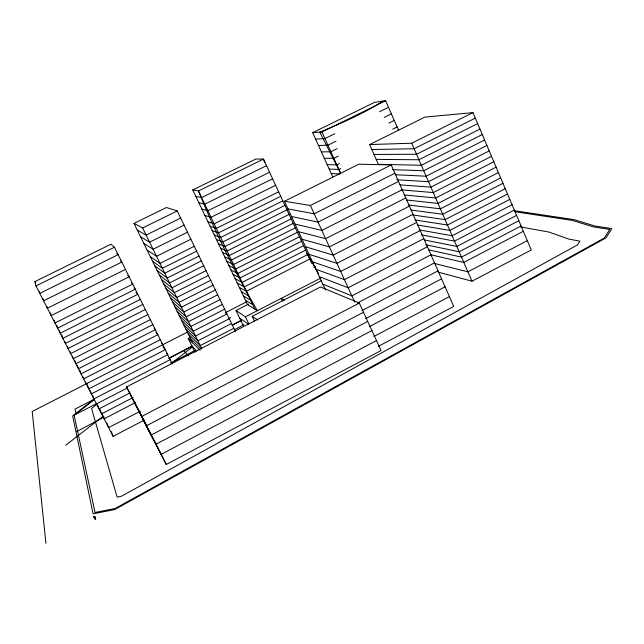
<?xml version="1.0" encoding="UTF-8"?>
<svg xmlns="http://www.w3.org/2000/svg" width="644" height="644" viewBox="0 0 644 644"><rect width="100%" height="100%" fill="white"/><g stroke="black" fill="none" stroke-linecap="round" stroke-linejoin="round"><path stroke-width="0.97" d="M95.32 518.356C96.544 520.449 94.821 517.736 95.352 519.603M95.28 519.378L93.831 516.238L95.038 516.778L94.539 517.47M94.443 516.577L94.04 516.802M94.877 516.842L94.531 517.414M94.596 516.601L94.708 517.293M94.757 517.43L95.393 518.179L94.829 518.589M94.934 517.486L94.394 518.009M96.85 404.279L91.577 408.441L117.119 497.104L121.458 496.21L577.443 244.929L579.97 241.162L568.797 239.101L548.946 232.057L520.368 226.881M94.483 398.894L72.667 415.935L93.09 513.815L114.608 509.597L606.028 237.821L611.8 228.58L595.016 226.02L573.981 219.612L514.145 210.677M94.41 399.513L74.173 415.34L95.038 512.463L115.163 508.502L604.289 238.079L609.731 229.393L593.325 226.865L572.371 220.409L514.757 211.699M65.744 445.246L103 416.346M171.972 362.854L192.58 346.866M229.047 318.579L230.633 317.347M383.059 101.092C363.232 113.803 341.521 123.205 319.778 132.117L340.692 173.308M166.289 464.469L381.063 350.537L359.312 303.066L320.519 286.966L126.514 386.915L166.289 464.469L126.514 386.915M76.781 431.512L104.183 417.038M376.49 340.563L161.169 454.358L143.684 420.846M378.35 346.343L453.754 306.415L391.214 164.936L358.805 164.204L284.455 201.274L325.51 289.921M371.902 330.549L156.033 444.207L139.096 411.782M438.202 272.146L472.004 281.203L531.268 249.977L472.97 112.62L424.959 117.095L369.616 144.562L378.39 164.325L421.337 165.258L482.284 134.556M373.842 336.514L449.431 296.626M170.926 363.031L194.979 350.417M234.183 329.857L243.987 324.713M367.716 321.42L151.348 434.941L134.918 403.514M527.307 240.639L467.914 271.832L434.354 263.436M369.286 326.661L445.093 286.813M169.058 358.048L192.178 345.957M232.178 325.019L241.073 320.366M169.034 358.442L192.202 346.319M232.299 325.325L241.21 320.656M521.085 225.988L461.482 257.117L428.59 249.832M361.936 310.617L438.041 270.85M363.522 312.26L146.647 425.652L130.724 395.223M523.331 231.277L463.801 262.43L430.772 254.766M365.615 318.643L441.567 278.844M516.585 215.378L456.821 246.459L424.501 239.987M140.376 411.21L108.627 427.592L106.904 423.052M357.356 303.018L434.499 262.841M141.93 416.33L359.312 303.066M518.839 220.691L459.156 251.788L425.7 244.736M172.27 363.788L114.463 247.256L110.865 244.245L34.929 281.589L35.951 285.928L113.119 436.35L144.28 420.089M512.061 204.728L452.144 235.76L419.131 229.876M135.377 402.605L104.119 418.809L101.865 412.796M514.323 210.057L454.487 241.114L421.329 234.843M430.949 254.807L351.874 295.862L322.837 284.157M507.528 194.037L447.459 225.022L415.01 219.966M423.808 238.674L344.419 279.641L315.938 269.264M129.999 392.88L99.023 408.876L97.663 405.197M509.798 199.39L449.802 230.399L417.207 224.949M133.219 397.485L101.575 413.851L99.828 409.157M427.383 246.749L348.154 287.763L319.392 276.719M502.972 183.315L442.75 214.251L410.872 210.016M231.534 323.521L197.901 340.805L185.979 329.358M248.463 304.129L236.01 310.505L245.42 316.8L320.277 278.345M254.573 321.356L252.174 316.341L321.726 280.575M420.234 230.568L340.684 271.486L312.477 261.786M94.66 399.006L74.978 409.133L76.33 414.068L97.155 403.329M233.828 328.279L200.236 345.57L188.177 333.842M505.25 188.684L445.101 219.636L412.804 214.975M96.463 403.893L127.48 387.905M498.408 172.552L438.025 203.432L406.436 199.978M187.766 331.926L32.2 411.5L45.925 543.286M225.32 312.718L246.773 301.746M313.829 267.445L315.616 266.536M500.694 177.937L440.383 208.841L408.658 205.001M194.971 352.196L188.225 338.454L189.988 337.553M416.636 222.446L336.933 263.316L309.007 254.291M229.232 318.756L195.559 336.023L183.773 324.866M409.423 206.128L329.398 246.902L302.036 239.238M309.764 258.993L246.338 291.321L239.302 287.377M222.317 304.403L188.515 321.638L177.14 311.35M496.113 167.15L435.65 198.006L404.215 194.955M160.316 339.702L83.623 378.857L82.979 377.022M224.627 309.192L190.865 326.444L179.354 315.866M413.037 214.299L333.173 255.121L305.53 246.773M303.598 245.678L239.962 277.95L233.088 274.384M152.853 324.648L75.855 363.723L74.696 360.302M405.801 197.941L325.614 238.666L298.542 231.687M217.68 294.799L183.806 312.01L172.705 302.31M305.65 250.122L242.088 282.418L235.165 278.723M491.517 156.323L430.9 187.13L400.045 184.884M307.711 254.557L244.213 286.878L237.233 283.054M219.998 299.605L186.164 316.832L174.927 306.834M493.819 161.741L433.275 192.572L401.276 189.851M210.701 280.325L176.698 297.504L166.023 288.681M299.468 236.767L235.688 268.999L228.934 265.69M147.854 314.562L70.663 353.596L70.043 351.729M486.912 145.455L426.127 176.215L395.569 174.757M213.035 285.155L179.072 302.35L168.253 293.229M402.17 189.722L321.823 230.399L295.033 224.112M301.529 241.226L237.829 273.483L231.019 270.037M150.358 319.609L73.263 358.668L72.426 356.156M489.215 150.897L428.518 181.68L396.817 179.773M215.362 289.977L181.439 307.18L170.483 297.769M206.032 270.641L171.948 287.796L161.547 279.568M142.831 304.451L65.447 343.429L64.875 341.658M295.322 227.831L231.405 260.023L224.772 256.972M208.366 275.487L174.323 292.65L163.785 284.125M297.399 232.299L233.555 264.515L226.857 261.335M398.531 181.487L318.023 222.116L291.515 216.521M145.343 309.514L68.055 348.517L67.467 346.697M484.594 140.014L423.736 170.74L392.623 169.662M289.092 214.372L224.957 246.507L218.501 243.843M284.455 201.274L310.376 205.468L391.214 164.936M201.347 260.917L167.174 278.047L157.055 270.424M477.631 123.608L416.531 154.262L374.011 154.463M291.168 218.863L227.115 251.015L220.594 248.23M203.689 265.779L169.565 282.925L159.301 274.996M140.32 299.38L62.83 338.333L61.744 334.88M479.957 129.082L418.938 159.76L376.201 159.398M293.253 223.347L229.264 255.523L222.687 252.601M394.877 173.228L314.208 213.8L287.989 208.906M284.922 205.364L220.642 237.459L214.299 235.06M369.616 144.562L411.709 143.218L472.97 112.62M196.637 251.16L162.393 268.274L152.556 261.247M287.007 209.872L222.808 241.983L216.4 239.455M198.996 256.046L164.784 273.169L154.81 265.835M475.304 118.118L414.124 148.748L371.813 149.521M125.459 269.425L47.382 308.218L46.915 306.528M339.493 163.576L336.82 164.896L327.184 164.647M190.89 239.246L156.54 256.32L147.057 250.033M280.736 196.331L216.32 228.379L210.089 226.245M340.652 168.575L338.881 169.461L329.189 169.074M282.829 200.856L218.485 232.919L212.198 230.657M194.287 246.274L159.994 263.372L150.302 256.642M275.616 185.295L211.023 217.294L204.945 215.482M338.317 156.13L333.858 158.335L324.294 158.279M392.687 129.178L397.147 126.973M187.493 232.194L153.079 249.26L143.797 243.4M278.635 191.807L214.146 223.83L207.98 221.834M269.562 172.23L204.768 204.164L198.859 202.739M335.967 141.205L327.917 145.174L318.506 145.496M384.251 117.401L391.407 113.867M180.666 218.042L146.132 235.076L137.277 230.101M272.597 178.766L207.899 210.733L201.902 209.115M337.142 148.675L330.887 151.767L321.404 151.895M388.92 123.076L394.281 120.428M184.087 225.126L149.609 242.176L140.537 236.759M266.527 165.669L201.62 197.571L195.8 196.348M177.245 210.942L166.466 207.505L134 223.42L142.646 227.952L177.245 210.942L235.358 331.451M334.791 133.727L324.938 138.573L315.6 139.088M379.566 111.702L388.525 107.298M35.951 285.928L114.463 247.256M192.741 189.94L198.473 190.97C215.144 232.243 235.036 272.179 257.391 310.649L247.529 304.604L192.741 189.94L255.893 159.02L263.485 159.1L311.817 263.412M332.787 177.028L312.694 132.664L374.631 102.324L385.635 100.714L398.58 130.233M312.694 132.664L321.952 131.956L385.635 100.714M331.193 173.494L339.96 173.96M94.386 518.098L93.903 517.148M284.559 300.136L281.219 298.413L282.458 301.046M241.363 291.692L248.455 295.773M243.424 295.999L250.572 300.209M245.477 300.305L252.69 304.636M252.174 316.341L257.817 320.004M239.673 318.12L248.423 324.173M225.32 312.831L226.929 313.982L193.216 331.233L181.568 320.366M116.653 253.366L118.134 254.662L39.767 293.382L39.316 291.547M120.525 260.892L121.805 262.052L43.583 300.812L43.076 298.88M127.754 275.455L129.106 276.775L51.174 315.608L50.417 312.96M190.374 338.317L201.21 349M188.225 338.454L200.099 350.304M131.352 282.708L132.745 284.109L54.957 322.982L54.136 320.213M192.025 346.19L196.855 351.109M134.057 287.965L135.272 289.212L57.59 328.11L56.72 325.252M135.94 292.36L137.8 294.3L60.214 333.222L59.433 330.71M154.125 328.255L155.349 329.672L78.447 368.779L77.248 365.269M155.977 332.505L157.836 334.687L81.039 373.826L79.792 370.236M161.523 343.163L162.803 344.701M183.765 350.545L188.257 355.939M162.972 346.899L165.275 349.692L88.775 388.896L86.948 383.8M166.579 353.242L167.746 354.675L91.343 393.903L90.088 390.433M169.026 358.177L170.217 359.65L93.903 398.902L92.615 395.36M170.869 362.363L172.077 363.86M94.121 516.375L93.952 516.939M318.595 273.684L306.681 253.261M34.929 281.589L35.75 283.191M142.646 227.952L201.789 348.75M134 223.42L192.572 342.785M245.42 316.8L248.793 323.843M236.01 310.505L243.319 325.711M254.799 309.064L198.473 190.97L263.485 159.1L264.764 162.618M310.376 205.468L354.755 302.149M321.952 131.956L340.523 173.107M411.709 143.218L472.004 281.203M111.323 431.673L113.119 436.35M85.531 382.005L86.199 383.88"/></g></svg>
